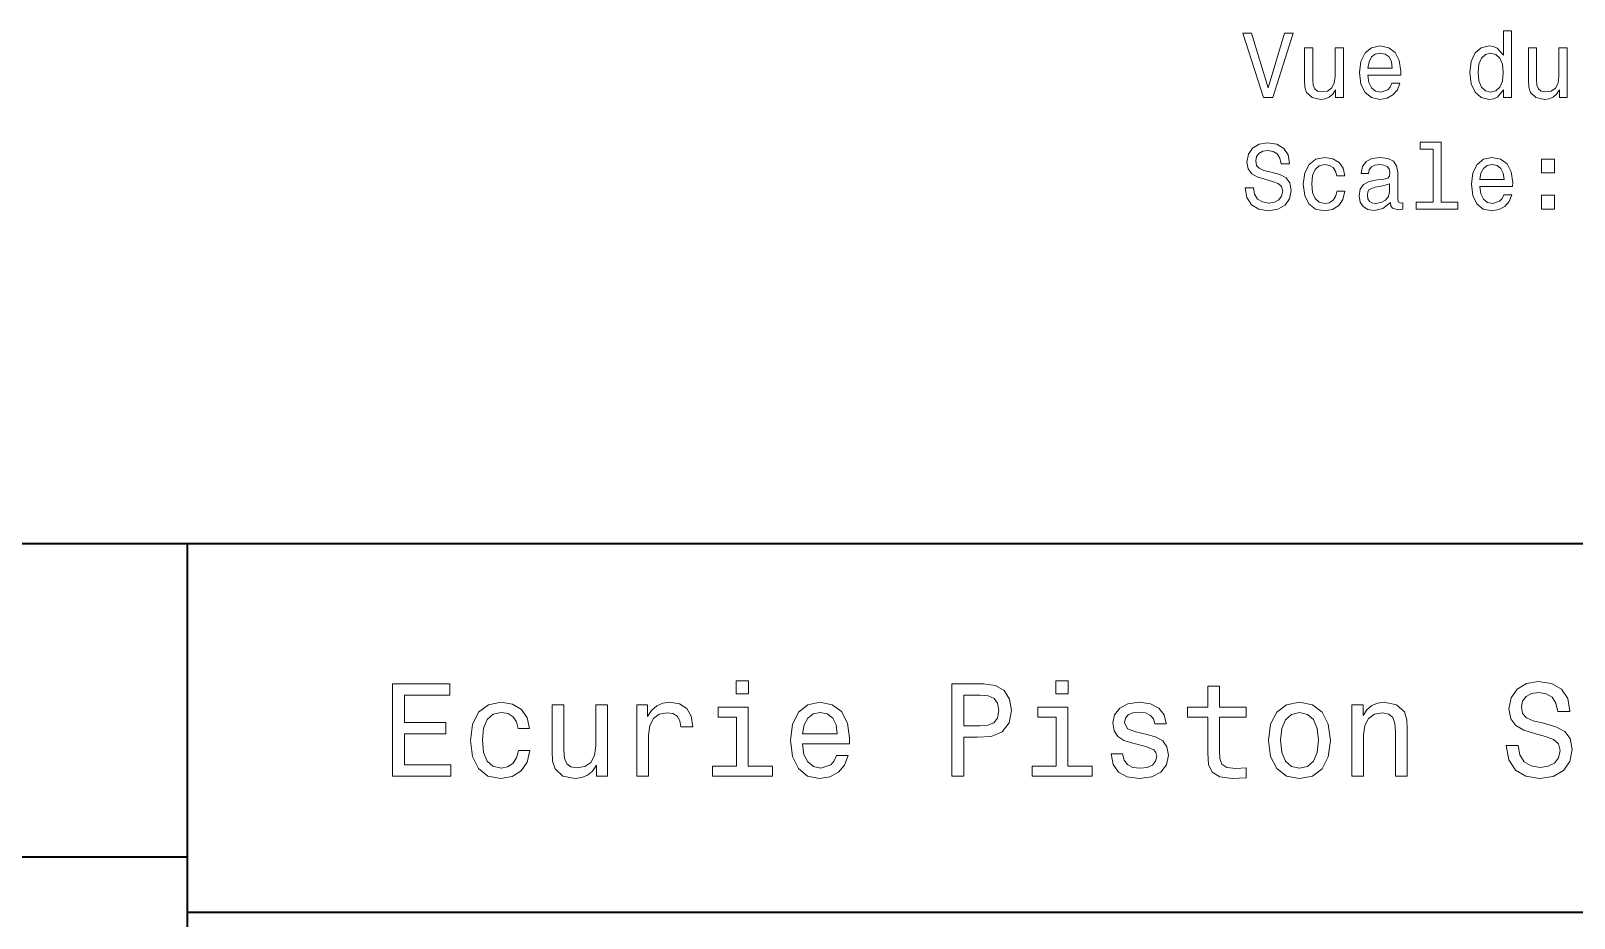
# Model space of a CAD drawing. Extents: x 0 to 297, y 0 to 210.
# Drawn here: x 153.5 to 237.2, y 49.7 to 97.8 of the extents above; entities that cross this region are included whole.
import ezdxf

# ---------------------------------------------------------------- set-up
doc = ezdxf.new("R2010")
doc.units = 0

msp = doc.modelspace()

# ---------------------------------------------------------------- linework, layer by layer
at = {"color": 7, "lineweight": 35}
for p, q in [((97, 70), (287, 70)), ((162, 10), (162, 70)), ((97, 53), (162, 53)), ((162, 50), (287, 50))]:
    msp.add_line(p, q, dxfattribs=at)
at = {"color": 7, "lineweight": 13}
for points in [[(221.510788, 97.697495), (220.633255, 94.716949), (219.73053, 97.697495), (219.251419, 97.697495), (220.381104, 94.192451), (220.885422, 94.192451), (221.989883, 97.697495)], [(233.397675, 94.611038), (233.397675, 94.192451), (233.841476, 94.192451), (233.841476, 97.813492), (233.40271, 97.813492), (233.40271, 96.487122), (233.064819, 96.870407), (232.858047, 96.961182), (232.621017, 96.996483), (232.192337, 96.895622), (231.859482, 96.613197), (231.642624, 96.159309), (231.566986, 95.54908), (231.642624, 94.93885), (231.859482, 94.479912), (232.192337, 94.192451), (232.621017, 94.096634), (232.858047, 94.131935), (233.069855, 94.22271)], [(224.713226, 96.900665), (224.269424, 96.900665), (224.269424, 95.337265), (224.218994, 94.974152), (224.072739, 94.711906), (223.845795, 94.550522), (223.548248, 94.500092), (223.311218, 94.540436), (223.159912, 94.661469), (223.074188, 94.86824), (223.054016, 95.160751), (223.054016, 96.900665), (222.610199, 96.900665), (222.610199, 95.120407), (222.625336, 94.762337), (222.721161, 94.464783), (223.013672, 94.192451), (223.482681, 94.096634), (223.734848, 94.131935), (223.951706, 94.22271), (224.138306, 94.379051), (224.289597, 94.605995), (224.289597, 94.192451), (224.713226, 94.192451)], [(226.049683, 95.417953), (227.824905, 95.417953), (227.829941, 95.624725), (227.749252, 96.204697), (227.527359, 96.63842), (227.174332, 96.900665), (226.705307, 96.996483), (226.246368, 96.895622), (225.893341, 96.613197), (225.666397, 96.154266), (225.585709, 95.54908), (225.661362, 94.928764), (225.888306, 94.474869), (226.236282, 94.192451), (226.690186, 94.096634), (227.083557, 94.162193), (227.406311, 94.333664), (227.643341, 94.605995), (227.77951, 94.969109), (227.340759, 94.969109), (227.249969, 94.76738), (227.118851, 94.616081), (226.745651, 94.495049), (226.458191, 94.550522), (226.241333, 94.727036), (226.100113, 95.014496), (226.049683, 95.402824)], [(226.049683, 95.791153), (226.105164, 96.139137), (226.241333, 96.396339), (226.448105, 96.552681), (226.720444, 96.608154), (226.987732, 96.552681), (227.194504, 96.396339), (227.320587, 96.139137), (227.365967, 95.791153)], [(232.696655, 96.598068), (232.989166, 96.527466), (233.211075, 96.33078), (233.342194, 96.002968), (233.392624, 95.54908), (233.342194, 95.090149), (233.211075, 94.762337), (232.989166, 94.560608), (232.696655, 94.495049), (232.419281, 94.560608), (232.207474, 94.762337), (232.066254, 95.095192), (232.020874, 95.54908), (232.066254, 95.997925), (232.207474, 96.325737), (232.419281, 96.527466)], [(236.85733, 96.900665), (236.413513, 96.900665), (236.413513, 95.337265), (236.363083, 94.974152), (236.216827, 94.711906), (235.989883, 94.550522), (235.692337, 94.500092), (235.455307, 94.540436), (235.304016, 94.661469), (235.218277, 94.86824), (235.198105, 95.160751), (235.198105, 96.900665), (234.754303, 96.900665), (234.754303, 95.120407), (234.769424, 94.762337), (234.86525, 94.464783), (235.157761, 94.192451), (235.62677, 94.096634), (235.878937, 94.131935), (236.095795, 94.22271), (236.282394, 94.379051), (236.433685, 94.605995), (236.433685, 94.192451), (236.85733, 94.192451)], [(219.836426, 89.300522), (219.377502, 89.300522), (219.478363, 88.765938), (219.73053, 88.372566), (220.118851, 88.135536), (220.643341, 88.049805), (221.162796, 88.130493), (221.551132, 88.352394), (221.798248, 88.700378), (221.889023, 89.159309), (221.81337, 89.572853), (221.601563, 89.840149), (221.258621, 90.016663), (220.799683, 90.147781), (220.406311, 90.243607), (220.149109, 90.354553), (220.002853, 90.515938), (219.957474, 90.768097), (220.002853, 90.995049), (220.133987, 91.166519), (220.335709, 91.282509), (220.613083, 91.322853), (220.895508, 91.272423), (221.117416, 91.136253), (221.263672, 90.909309), (221.334274, 90.601677), (221.793198, 90.601677), (221.793198, 90.611763), (221.712509, 91.085823), (221.475479, 91.43885), (221.10228, 91.660751), (220.597961, 91.736397), (220.144073, 91.660751), (219.791046, 91.448936), (219.564102, 91.121124), (219.483398, 90.697495), (219.548965, 90.319252), (219.740616, 90.06205), (220.043198, 89.890579), (220.456741, 89.759453), (220.86525, 89.643463), (221.172882, 89.532509), (221.359482, 89.371124), (221.425049, 89.108879), (221.364532, 88.841591), (221.208191, 88.639862), (220.971161, 88.513779), (220.663513, 88.473434), (220.320587, 88.528908), (220.058334, 88.690292), (219.891907, 88.952538)], [(229.579941, 91.393463), (229.579941, 88.518822), (228.66713, 88.518822), (228.66713, 88.145622), (230.931534, 88.145622), (230.931534, 88.518822), (230.023758, 88.518822), (230.023758, 91.766663), (228.883987, 91.766663), (228.883987, 91.393463)], [(224.350113, 89.956139), (224.788879, 89.956139), (224.698105, 90.359596), (224.481247, 90.677322), (224.143341, 90.874008), (223.70459, 90.949654), (223.220444, 90.848793), (222.85228, 90.566368), (222.6203, 90.107437), (222.539597, 89.492165), (222.61525, 88.881935), (222.842194, 88.42804), (223.200256, 88.145622), (223.689453, 88.049805), (224.123169, 88.12545), (224.461075, 88.337265), (224.693054, 88.67012), (224.79393, 89.113922), (224.3703, 89.113922), (224.294647, 88.831505), (224.153427, 88.619682), (223.951706, 88.488564), (223.70459, 88.448219), (223.396957, 88.513779), (223.175049, 88.715508), (223.038879, 89.04332), (222.993484, 89.507294), (223.038879, 89.961182), (223.180084, 90.288994), (223.407043, 90.490723), (223.70459, 90.561325), (223.966827, 90.515938), (224.163513, 90.399948), (224.294647, 90.208305)], [(227.270142, 88.49865), (227.270142, 88.483521), (227.295364, 88.31205), (227.371017, 88.19101), (227.688736, 88.095192), (227.935852, 88.135536), (227.935852, 88.478477), (227.829941, 88.463348), (227.688736, 88.528908), (227.663513, 88.730637), (227.663513, 90.132652), (227.602997, 90.490723), (227.426483, 90.742882), (227.118851, 90.89418), (226.685135, 90.949654), (226.261505, 90.889137), (225.948822, 90.717667), (225.752136, 90.450378), (225.686569, 90.097351), (225.686569, 90.067093), (226.084991, 90.067093), (226.1203, 90.278908), (226.231247, 90.430206), (226.412796, 90.520981), (226.669998, 90.556282), (226.91713, 90.531067), (227.093643, 90.455421), (227.199539, 90.324295), (227.234848, 90.142738), (227.214676, 89.930923), (227.133987, 89.82502), (226.932251, 89.774582), (226.554016, 89.734238), (226.1203, 89.643463), (225.812653, 89.482079), (225.631104, 89.229919), (225.575623, 88.85672), (225.626053, 88.523865), (225.782394, 88.276749), (226.034561, 88.120407), (226.382538, 88.064934), (226.851563, 88.170837)], [(232.121735, 89.371124), (233.896957, 89.371124), (233.901993, 89.577896), (233.821304, 90.157867), (233.599396, 90.591591), (233.246368, 90.853836), (232.777359, 90.949654), (232.31842, 90.848793), (231.965393, 90.566368), (231.738449, 90.107437), (231.657761, 89.502251), (231.733398, 88.881935), (231.960358, 88.42804), (232.308334, 88.145622), (232.762222, 88.049805), (233.155594, 88.115364), (233.478363, 88.286835), (233.715393, 88.559166), (233.851563, 88.922279), (233.412796, 88.922279), (233.322021, 88.720551), (233.190903, 88.569252), (232.817703, 88.448219), (232.530243, 88.503693), (232.31337, 88.680206), (232.172165, 88.967667), (232.121735, 89.355995)], [(232.121735, 89.744324), (232.177216, 90.092308), (232.31337, 90.34951), (232.520142, 90.505852), (232.79248, 90.561325), (233.059769, 90.505852), (233.266541, 90.34951), (233.392624, 90.092308), (233.438019, 89.744324)], [(235.465393, 90.102394), (236.161362, 90.102394), (236.161362, 90.853836), (235.465393, 90.853836)], [(227.219711, 89.09375), (227.159195, 88.831505), (226.997818, 88.629768), (226.755737, 88.49865), (226.458191, 88.453262), (226.266541, 88.478477), (226.130386, 88.559166), (226.044647, 88.700378), (226.019424, 88.897064), (226.039597, 89.073578), (226.1203, 89.199654), (226.443054, 89.340866), (226.851563, 89.401382), (227.219711, 89.522423)], [(235.465393, 88.145622), (236.161362, 88.145622), (236.161362, 88.897064), (235.465393, 88.897064)], [(173.109512, 57.381123), (176.279541, 57.381123), (176.279541, 57.986309), (173.772339, 57.986309), (173.772339, 59.679394), (176.005768, 59.679394), (176.005768, 60.277374), (173.772339, 60.277374), (173.772339, 61.775936), (176.221893, 61.775936), (176.221893, 62.381123), (173.109512, 62.381123)], [(192.439484, 62.554031), (191.769455, 62.554031), (191.769455, 61.833572), (192.439484, 61.833572)], [(203.462524, 57.381123), (204.125351, 57.381123), (204.125351, 59.492073), (204.860229, 59.492073), (205.602295, 59.528095), (206.193085, 59.780258), (206.574921, 60.270172), (206.704605, 60.940201), (206.603745, 61.559795), (206.315552, 62.013687), (205.840057, 62.287464), (205.191635, 62.381123), (203.462524, 62.381123)], [(209.788177, 62.554031), (209.118149, 62.554031), (209.118149, 61.833572), (209.788177, 61.833572)], [(217.353027, 60.579971), (217.353027, 58.64193), (217.396255, 58.015129), (217.597992, 57.582851), (218.001434, 57.330688), (218.685883, 57.244236), (219.43515, 57.280258), (219.43515, 57.827808), (218.887604, 57.78458), (218.390488, 57.842216), (218.123917, 58.022331), (218.008652, 58.324928), (217.98703, 58.75), (217.98703, 60.579971), (219.43515, 60.579971), (219.43515, 61.120316), (217.98703, 61.120316), (217.98703, 62.251438), (217.353027, 62.251438), (217.353027, 61.120316), (216.257935, 61.120316), (216.257935, 60.579971)], [(234.20462, 59.030979), (233.548996, 59.030979), (233.693085, 58.267288), (234.053314, 57.70533), (234.608078, 57.366714), (235.357361, 57.244236), (236.099426, 57.359509), (236.654175, 57.67651), (237.007202, 58.17363), (237.136902, 58.82925), (237.028824, 59.420029), (236.726227, 59.801872), (236.236313, 60.054031), (235.580704, 60.241352), (235.018738, 60.378242), (234.651306, 60.536743), (234.442368, 60.767288), (234.377533, 61.127522), (234.442368, 61.451729), (234.629684, 61.696686), (234.917877, 61.862389), (235.314133, 61.920029), (235.71759, 61.84798), (236.034592, 61.653458), (236.24353, 61.32925), (236.344391, 60.889767), (237, 60.889767), (237, 60.904179), (236.884735, 61.581409), (236.546112, 62.085732), (236.01297, 62.402737), (235.292511, 62.510807), (234.644104, 62.402737), (234.139771, 62.100143), (233.815567, 61.631844), (233.700287, 61.026657), (233.793961, 60.486309), (234.067734, 60.118874), (234.5, 59.873917), (235.09079, 59.6866), (235.674362, 59.520893), (236.113831, 59.362389), (236.380402, 59.131844), (236.47406, 58.757202), (236.387619, 58.375359), (236.164276, 58.087173), (235.825653, 57.907059), (235.386169, 57.849422), (234.896255, 57.928673), (234.521622, 58.159222), (234.283875, 58.533859)], [(179.932281, 59.967579), (180.559082, 59.967579), (180.429398, 60.543945), (180.119598, 60.997837), (179.636887, 61.278816), (179.010086, 61.386887), (178.318436, 61.242794), (177.792511, 60.839336), (177.46109, 60.183716), (177.345825, 59.304752), (177.453888, 58.432995), (177.778091, 57.78458), (178.289627, 57.381123), (178.988464, 57.244236), (179.608063, 57.352303), (180.090775, 57.6549), (180.42218, 58.130402), (180.566284, 58.764408), (179.96109, 58.764408), (179.853027, 58.36095), (179.651291, 58.058357), (179.363113, 57.871037), (179.010086, 57.8134), (178.570602, 57.907059), (178.253601, 58.195244), (178.059082, 58.663544), (177.994232, 59.326366), (178.059082, 59.974781), (178.260803, 60.443081), (178.585007, 60.731266), (179.010086, 60.83213), (179.38472, 60.767288), (179.66571, 60.601585), (179.853027, 60.327808)], [(184.788177, 61.25), (184.154175, 61.25), (184.154175, 59.016571), (184.082123, 58.497837), (183.873199, 58.123196), (183.548996, 57.892651), (183.123917, 57.820602), (182.785294, 57.878242), (182.569168, 58.051151), (182.446686, 58.346542), (182.417862, 58.764408), (182.417862, 61.25), (181.783859, 61.25), (181.783859, 58.706772), (181.805481, 58.195244), (181.942368, 57.770172), (182.360229, 57.381123), (183.030258, 57.244236), (183.390488, 57.294666), (183.700287, 57.424351), (183.966858, 57.647694), (184.182999, 57.971901), (184.182999, 57.381123), (184.788177, 57.381123)], [(186.380402, 57.381123), (187.014404, 57.381123), (187.014404, 59.592937), (187.079254, 60.12608), (187.273773, 60.507923), (187.590775, 60.738472), (188.015854, 60.817722), (188.332855, 60.767288), (188.570602, 60.623199), (188.714691, 60.378242), (188.765121, 60.046829), (189.406342, 60.046829), (189.319885, 60.630402), (189.082123, 61.048271), (188.685883, 61.30043), (188.145538, 61.386887), (187.778091, 61.32925), (187.46109, 61.185158), (187.180115, 60.940201), (186.956772, 60.608788), (186.956772, 61.25), (186.380402, 61.25)], [(195.37175, 59.131844), (197.907776, 59.131844), (197.914978, 59.427231), (197.799713, 60.255764), (197.482712, 60.875359), (196.978378, 61.25), (196.30835, 61.386887), (195.65274, 61.242794), (195.148407, 60.839336), (194.824203, 60.183716), (194.708923, 59.319164), (194.817001, 58.432995), (195.141205, 57.78458), (195.638321, 57.381123), (196.286743, 57.244236), (196.848694, 57.337894), (197.309799, 57.582851), (197.648407, 57.971901), (197.842941, 58.490631), (197.216141, 58.490631), (197.086456, 58.20245), (196.899139, 57.986309), (196.365997, 57.8134), (195.955322, 57.892651), (195.645538, 58.14481), (195.443802, 58.555473), (195.37175, 59.110229)], [(205.01152, 61.76873), (205.443802, 61.725502), (205.760803, 61.588615), (205.94812, 61.336452), (206.01297, 60.940201), (205.940918, 60.522331), (205.746399, 60.270172), (205.414978, 60.140488), (204.96109, 60.104465), (204.125351, 60.104465), (204.125351, 61.76873)], [(214.060516, 59.636166), (213.44812, 59.780258), (212.994232, 59.945965), (212.842941, 60.28458), (212.886169, 60.522331), (213.03746, 60.695244), (213.282425, 60.803314), (213.635437, 60.846542), (213.97406, 60.803314), (214.240631, 60.67363), (214.413544, 60.479107), (214.485596, 60.219738), (215.105194, 60.219738), (215.105194, 60.23415), (214.997116, 60.70245), (214.701721, 61.069885), (214.240631, 61.30043), (213.635437, 61.386887), (213.023056, 61.30043), (212.57637, 61.062679), (212.29538, 60.709652), (212.208939, 60.262966), (212.273773, 59.830688), (212.475494, 59.528095), (212.806915, 59.311958), (213.289627, 59.16066), (213.995682, 58.987751), (214.427948, 58.807636), (214.543228, 58.663544), (214.586456, 58.447407), (214.521606, 58.180836), (214.348694, 57.979107), (214.067719, 57.849422), (213.693085, 57.806194), (213.296829, 57.849422), (213.008636, 58.000721), (212.814117, 58.245674), (212.734863, 58.584293), (212.122482, 58.584293), (212.223343, 58.007923), (212.518738, 57.590057), (212.98703, 57.337894), (213.635437, 57.244236), (214.312683, 57.337894), (214.809799, 57.590057), (215.112396, 57.993515), (215.220459, 58.519451), (215.141205, 58.973343), (214.917862, 59.283138), (214.55043, 59.484871)], [(220.65274, 59.311958), (220.768005, 58.432995), (221.099426, 57.78458), (221.625366, 57.381123), (222.331421, 57.244236), (223.030258, 57.381123), (223.556198, 57.777374), (223.887604, 58.425793), (224.010086, 59.311958), (223.887604, 60.190922), (223.556198, 60.846542), (223.030258, 61.242794), (222.331421, 61.386887), (221.625366, 61.242794), (221.099426, 60.839336), (220.768005, 60.190922)], [(225.177246, 57.381123), (225.811249, 57.381123), (225.811249, 59.614552), (225.876083, 60.12608), (226.085022, 60.500717), (226.409225, 60.731266), (226.841507, 60.817722), (227.187317, 60.745674), (227.403458, 60.551151), (227.511536, 60.226944), (227.547546, 59.794666), (227.547546, 57.381123), (228.181564, 57.381123), (228.181564, 59.924351), (228.15274, 60.435879), (228.023056, 60.86095), (227.597992, 61.25), (226.935165, 61.386887), (226.567719, 61.336452), (226.257935, 61.199566), (225.991364, 60.969017), (225.782425, 60.659222), (225.782425, 61.25), (225.177246, 61.25)], [(192.417862, 57.914265), (192.417862, 61.120316), (190.789627, 61.120316), (190.789627, 60.579971), (191.783859, 60.579971), (191.783859, 57.914265), (190.48703, 57.914265), (190.48703, 57.381123), (193.729111, 57.381123), (193.729111, 57.914265)], [(195.37175, 59.664986), (195.451004, 60.162102), (195.645538, 60.529537), (195.940918, 60.75288), (196.329971, 60.83213), (196.711807, 60.75288), (197.007202, 60.529537), (197.187317, 60.162102), (197.252167, 59.664986)], [(209.766571, 57.914265), (209.766571, 61.120316), (208.138321, 61.120316), (208.138321, 60.579971), (209.132568, 60.579971), (209.132568, 57.914265), (207.835724, 57.914265), (207.835724, 57.381123), (211.077805, 57.381123), (211.077805, 57.914265)], [(221.301147, 59.319164), (221.365997, 59.967579), (221.567719, 60.435879), (221.891937, 60.72406), (222.331421, 60.824928), (222.763687, 60.72406), (223.087891, 60.443081), (223.289627, 59.967579), (223.361679, 59.319164), (223.289627, 58.663544), (223.087891, 58.188038), (222.763687, 57.899853), (222.331421, 57.806194), (221.891937, 57.899853), (221.567719, 58.188038), (221.365997, 58.663544)]]:
    msp.add_lwpolyline(points, close=True, dxfattribs=at)

doc.saveas('drawing.dxf')
